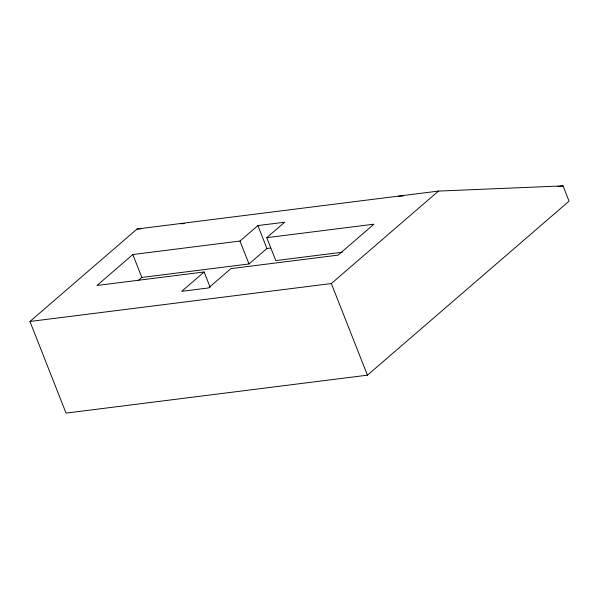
<?xml version="1.0" encoding="UTF-8"?>
<svg xmlns="http://www.w3.org/2000/svg" width="599" height="599" viewBox="0 0 599 599"><rect width="100%" height="100%" fill="white"/><g stroke="black" fill="none" stroke-linecap="round" stroke-linejoin="round"><path stroke-width="0.9" d="M29.95 321.468L137.081 229.005L438.468 191.081L563.038 185.892L569.05 201.167L367.427 375.176L66.047 413.108L29.95 321.468L331.337 283.544L438.468 191.081M342.306 252.216L275.795 260.587L266.765 237.676L284.69 222.207L257.899 225.576L239.974 241.045L132.821 254.53L96.978 285.468L204.132 271.983L210.152 287.258M138.332 280.474L141.843 277.442L249.004 263.957L266.922 248.488L270.621 248.023M204.132 271.983L181.729 291.316L208.519 287.947L230.922 268.614L338.083 255.129L373.926 224.191L266.765 237.676M557.587 186.581L563.038 185.892M398.53 196.187L403.179 195.993M180.861 223.734L184.582 223.577M137.081 229.005L140.802 228.855M331.337 283.544L367.427 375.176M257.899 225.576L266.922 248.488M239.974 241.045L249.004 263.957M132.821 254.53L141.843 277.442"/></g></svg>
